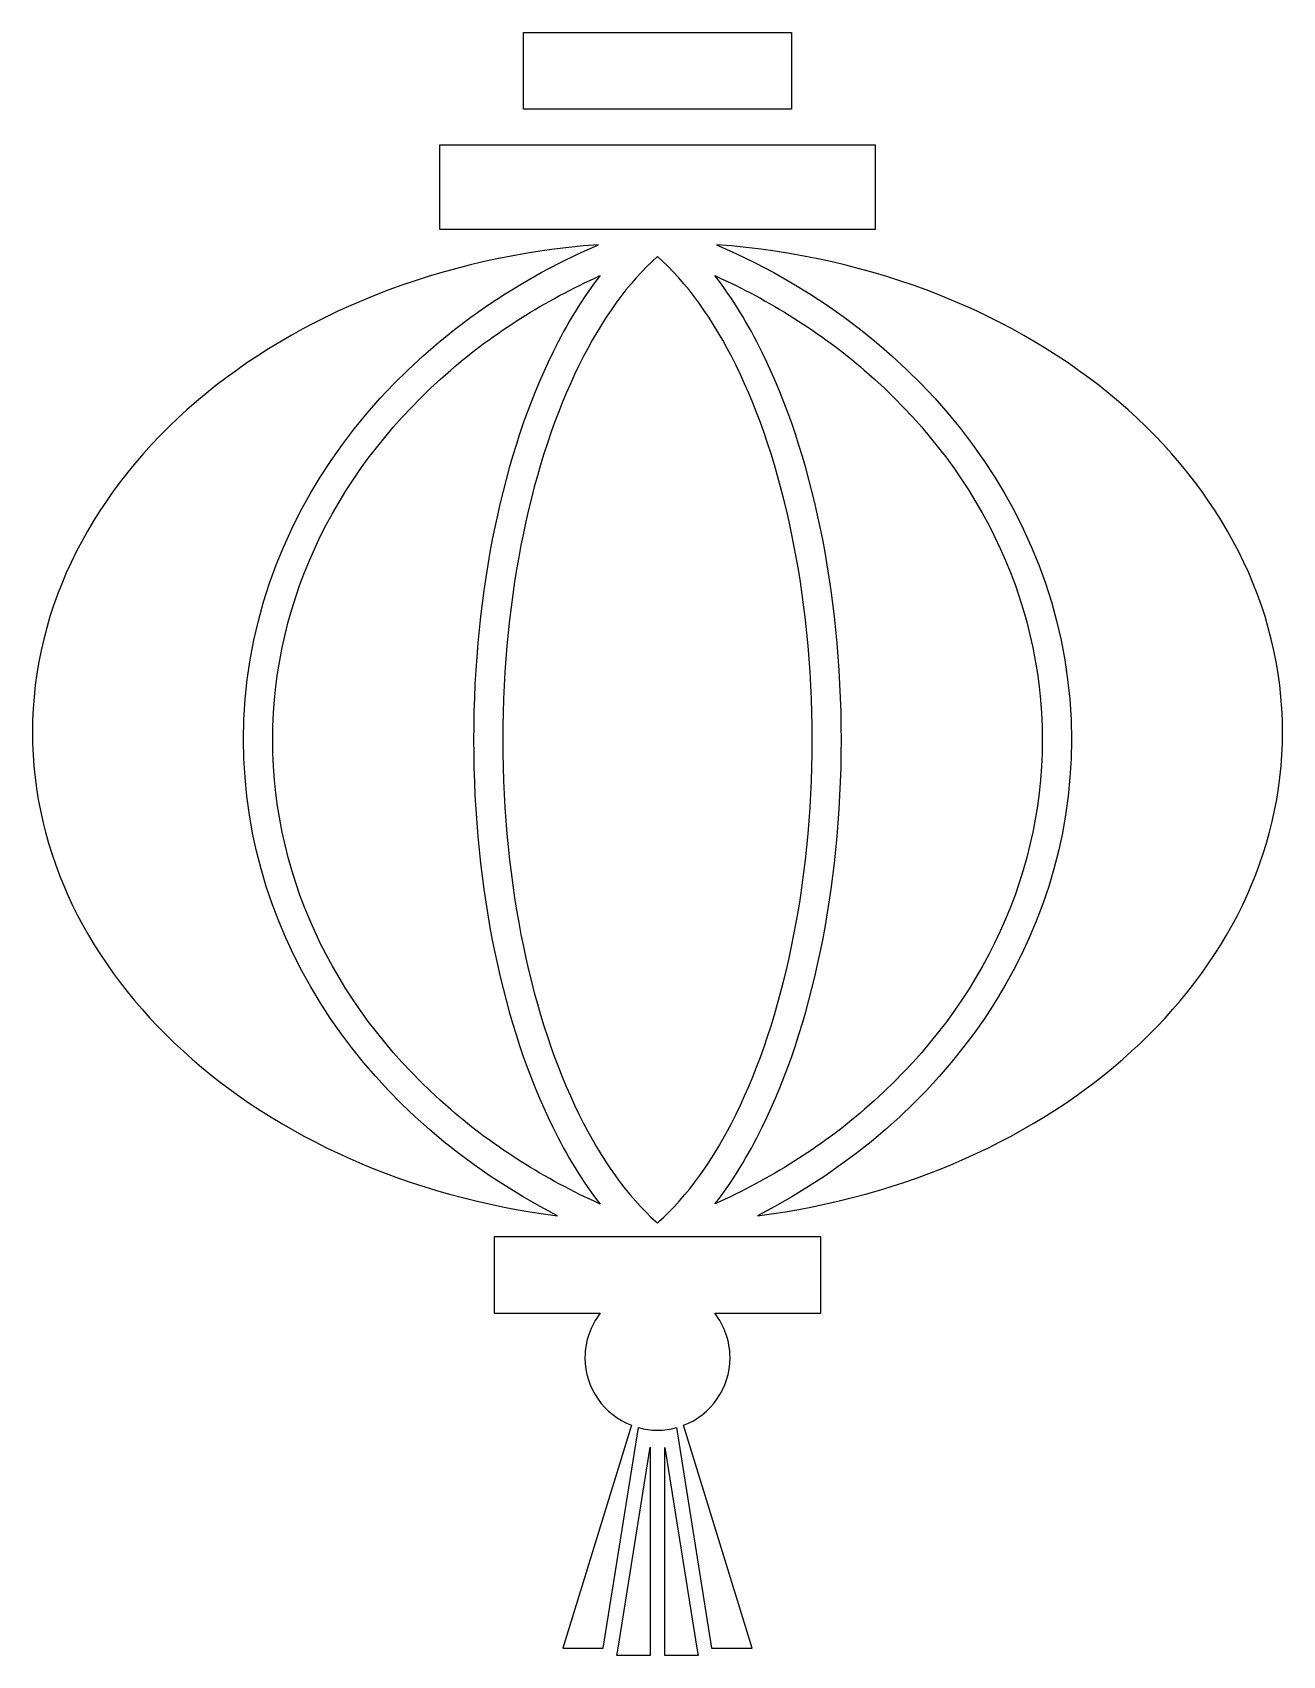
# Model space of a CAD drawing. Header units: centimetres. Extents: x -8.1 to 8.1, y -10.5 to 10.4.
import ezdxf

# ---------------------------------------------------------------- set-up
doc = ezdxf.new("R2010")
doc.units = ezdxf.units.CM
doc.header["$MEASUREMENT"] = 0
doc.layers.add('Layer 1', color=7, linetype='Continuous')

msp = doc.modelspace()

# ---------------------------------------------------------------- linework, layer by layer
at = {"layer": 'Layer 1'}
for points, knots in [([(1.72641, 10.44842), (1.72641, 10.44842), (-1.72649, 10.44842), (-1.72649, 10.44842), (-1.72649, 10.44842), (-1.72649, 10.44842), (-1.72649, 9.46065), (-1.72649, 9.46065), (-1.72649, 9.46065), (-1.72649, 9.46065), (1.72641, 9.46065), (1.72641, 9.46065), (1.72641, 9.46065), (1.72641, 9.46065), (1.72641, 10.44842), (1.72641, 10.44842), (1.72641, 10.44842), (1.72641, 10.44842), (1.72641, 10.44842), (1.72641, 10.44842)], [0, 0, 0, 0, 0.16666667, 0.16666667, 0.16666667, 0.16666667, 0.33333333, 0.33333333, 0.33333333, 0.33333333, 0.5, 0.5, 0.5, 0.5, 0.66666667, 0.66666667, 0.66666667, 0.66666667, 1, 1, 1, 1]), ([(2.80646, 8.99845), (2.80646, 8.99845), (-2.80599, 8.99845), (-2.80599, 8.99845), (-2.80599, 8.99845), (-2.80599, 8.99845), (-2.80599, 7.90694), (-2.80599, 7.90694), (-2.80599, 7.90694), (-2.80599, 7.90694), (2.80646, 7.90694), (2.80646, 7.90694), (2.80646, 7.90694), (2.80646, 7.90694), (2.80646, 8.99845), (2.80646, 8.99845), (2.80646, 8.99845), (2.80646, 8.99845), (2.80646, 8.99845), (2.80646, 8.99845)], [0, 0, 0, 0, 0.16666667, 0.16666667, 0.16666667, 0.16666667, 0.33333333, 0.33333333, 0.33333333, 0.33333333, 0.5, 0.5, 0.5, 0.5, 0.66666667, 0.66666667, 0.66666667, 0.66666667, 1, 1, 1, 1]), ([(-5.34003, 1.32363), (-5.33701, -1.30194), (-3.70797, -3.57574), (-1.29045, -4.81497), (-1.29045, -4.81497), (-5.12987, -4.33051), (-8.06207, -1.72405), (-8.06207, 1.42161), (-8.06207, 1.42161), (-8.06207, 4.70906), (-4.85715, 7.40995), (-0.76192, 7.71023), (-0.76192, 7.71023), (-3.46686, 6.54465), (-5.33699, 4.13554), (-5.34003, 1.32363), (-5.34003, 1.32363), (-5.34003, 1.32363), (-5.34003, 1.32363), (-5.34003, 1.32363)], [0, 0, 0, 0, 0.16666667, 0.16666667, 0.16666667, 0.16666667, 0.33333333, 0.33333333, 0.33333333, 0.33333333, 0.5, 0.5, 0.5, 0.5, 0.66666667, 0.66666667, 0.66666667, 0.66666667, 1, 1, 1, 1]), ([(-0.01614, -4.89611), (-0.38182, -4.56782), (-0.72234, -4.09802), (-1.01335, -3.5057), (-1.01335, -3.5057), (-1.61591, -2.28256), (-1.9954, -0.56967), (-1.99408, 1.32363), (-1.99408, 1.32363), (-1.9954, 3.21752), (-1.61591, 4.9295), (-1.01335, 6.15225), (-1.01335, 6.15225), (-0.71776, 6.75463), (-0.37237, 7.22818), (-0.00063, 7.55756), (-0.00063, 7.55756), (0.37317, 7.22818), (0.71771, 6.75463), (1.0127, 6.15225), (1.0127, 6.15225), (1.61513, 4.9295), (1.99422, 3.21752), (1.99422, 1.32363), (1.99422, 1.32363), (1.99422, -0.57026), (1.61512, -2.28256), (1.0127, -3.5057), (1.0127, -3.5057), (0.72182, -4.09802), (0.38154, -4.56782), (0.0149, -4.89611), (0.0149, -4.89611), (0.01003, -4.90098), (0.00569, -4.90643), (-0.00063, -4.91053), (-0.00063, -4.91053), (-0.00524, -4.90643), (-0.0096, -4.90098), (-0.01614, -4.89611)], [0, 0, 0, 0, 0.09090909, 0.09090909, 0.09090909, 0.09090909, 0.18181818, 0.18181818, 0.18181818, 0.18181818, 0.27272727, 0.27272727, 0.27272727, 0.27272727, 0.36363636, 0.36363636, 0.36363636, 0.36363636, 0.45454545, 0.45454545, 0.45454545, 0.45454545, 0.54545455, 0.54545455, 0.54545455, 0.54545455, 0.63636364, 0.63636364, 0.63636364, 0.63636364, 0.72727273, 0.72727273, 0.72727273, 0.72727273, 0.81818182, 0.81818182, 0.81818182, 0.81818182, 1, 1, 1, 1]), ([(0.76121, 7.71022), (4.85709, 7.40994), (8.06207, 4.70905), (8.06207, 1.4216), (8.06207, 1.4216), (8.06207, -1.72406), (5.12953, -4.33052), (1.28979, -4.815), (1.28979, -4.815), (3.70705, -3.57577), (5.33717, -1.30197), (5.33937, 1.3236), (5.33937, 1.3236), (5.33643, 4.13554), (3.46784, 6.54465), (0.76121, 7.71022), (0.76121, 7.71022), (0.76121, 7.71022), (0.76121, 7.71022), (0.76121, 7.71022)], [0, 0, 0, 0, 0.16666667, 0.16666667, 0.16666667, 0.16666667, 0.33333333, 0.33333333, 0.33333333, 0.33333333, 0.5, 0.5, 0.5, 0.5, 0.66666667, 0.66666667, 0.66666667, 0.66666667, 1, 1, 1, 1]), ([(-2.37215, 1.32363), (-2.3713, 3.26707), (-1.98588, 5.02803), (-1.35192, 6.31955), (-1.35192, 6.31955), (-1.16901, 6.68954), (-0.96497, 7.02287), (-0.74124, 7.31145), (-0.74124, 7.31145), (-1.45458, 6.9889), (-2.10488, 6.57792), (-2.66717, 6.09347), (-2.66717, 6.09347), (-4.09124, 4.86586), (-4.9628, 3.18157), (-4.9628, 1.32364), (-4.9628, 1.32364), (-4.9628, -0.53429), (-4.09126, -2.21807), (-2.66717, -3.44592), (-2.66717, -3.44592), (-2.10488, -3.93095), (-1.45458, -4.34251), (-0.74124, -4.66441), (-0.74124, -4.66441), (-0.96497, -4.37567), (-1.16904, -4.04282), (-1.35192, -3.67235), (-1.35192, -3.67235), (-1.98588, -2.38085), (-2.3713, -0.62029), (-2.37215, 1.32363), (-2.37215, 1.32363), (-2.37215, 1.32363), (-2.37215, 1.32363), (-2.37215, 1.32363)], [0, 0, 0, 0, 0.1, 0.1, 0.1, 0.1, 0.2, 0.2, 0.2, 0.2, 0.3, 0.3, 0.3, 0.3, 0.4, 0.4, 0.4, 0.4, 0.5, 0.5, 0.5, 0.5, 0.6, 0.6, 0.6, 0.6, 0.7, 0.7, 0.7, 0.7, 0.8, 0.8, 0.8, 0.8, 1, 1, 1, 1]), ([(4.96274, 1.32363), (4.96274, 3.18124), (4.09062, 4.86585), (2.66735, 6.09346), (2.66735, 6.09346), (2.10421, 6.57794), (1.45418, 6.98974), (0.7406, 7.31144), (0.7406, 7.31144), (0.96486, 7.02289), (1.16875, 6.68954), (1.35131, 6.31954), (1.35131, 6.31954), (1.9866, 5.02803), (2.37101, 3.26707), (2.37199, 1.32362), (2.37199, 1.32362), (2.37101, -0.6203), (1.98657, -2.38084), (1.35131, -3.67237), (1.35131, -3.67237), (1.16875, -4.04281), (0.96486, -4.37569), (0.74107, -4.66345), (0.74107, -4.66345), (1.4542, -4.34254), (2.1042, -3.93098), (2.66734, -3.44594), (2.66734, -3.44594), (4.09062, -2.21808), (4.96274, -0.5343), (4.96274, 1.32363), (4.96274, 1.32363), (4.96274, 1.32363), (4.96274, 1.32363), (4.96274, 1.32363)], [0, 0, 0, 0, 0.1, 0.1, 0.1, 0.1, 0.2, 0.2, 0.2, 0.2, 0.3, 0.3, 0.3, 0.3, 0.4, 0.4, 0.4, 0.4, 0.5, 0.5, 0.5, 0.5, 0.6, 0.6, 0.6, 0.6, 0.7, 0.7, 0.7, 0.7, 0.8, 0.8, 0.8, 0.8, 1, 1, 1, 1]), ([(-2.1051, -6.07444), (-2.1051, -6.07444), (-2.1051, -5.08749), (-2.1051, -5.08749), (-2.1051, -5.08749), (-2.1051, -5.08749), (2.10529, -5.08749), (2.10529, -5.08749), (2.10529, -5.08749), (2.10529, -5.08749), (2.10529, -6.07444), (2.10529, -6.07444), (2.10529, -6.07444), (2.10529, -6.07444), (0.73972, -6.07444), (0.73972, -6.07444), (0.73972, -6.07444), (0.86196, -6.23279), (0.93543, -6.43097), (0.93543, -6.64681), (0.93543, -6.64681), (0.93543, -7.04503), (0.68664, -7.38423), (0.3361, -7.51922), (0.3361, -7.51922), (0.3361, -7.51922), (1.21928, -10.39402), (1.21928, -10.39402), (1.21928, -10.39402), (1.21928, -10.39402), (0.69863, -10.39402), (0.69863, -10.39402), (0.69863, -10.39402), (0.69863, -10.39402), (0.2441, -7.54917), (0.2441, -7.54917), (0.2441, -7.54917), (0.16615, -7.5701), (0.08456, -7.58232), (-0.00011, -7.58232), (-0.00011, -7.58232), (-0.08501, -7.58232), (-0.16701, -7.56981), (-0.24535, -7.54853), (-0.24535, -7.54853), (-0.24535, -7.54853), (-0.699, -10.39402), (-0.699, -10.39402), (-0.699, -10.39402), (-0.699, -10.39402), (-1.21912, -10.39402), (-1.21912, -10.39402), (-1.21912, -10.39402), (-1.21912, -10.39402), (-0.33615, -7.51887), (-0.33615, -7.51887), (-0.33615, -7.51887), (-0.68619, -7.38364), (-0.93548, -7.04445), (-0.93548, -6.6468), (-0.93548, -6.6468), (-0.93548, -6.43095), (-0.86177, -6.23278), (-0.73929, -6.07443), (-0.73929, -6.07443), (-0.73929, -6.07443), (-2.1051, -6.07444), (-2.1051, -6.07444), (-2.1051, -6.07444), (-2.1051, -6.07444), (-2.1051, -6.07444), (-2.1051, -6.07444)], [0, 0, 0, 0, 0.05263158, 0.05263158, 0.05263158, 0.05263158, 0.10526316, 0.10526316, 0.10526316, 0.10526316, 0.15789474, 0.15789474, 0.15789474, 0.15789474, 0.21052632, 0.21052632, 0.21052632, 0.21052632, 0.26315789, 0.26315789, 0.26315789, 0.26315789, 0.31578947, 0.31578947, 0.31578947, 0.31578947, 0.36842105, 0.36842105, 0.36842105, 0.36842105, 0.42105263, 0.42105263, 0.42105263, 0.42105263, 0.47368421, 0.47368421, 0.47368421, 0.47368421, 0.52631579, 0.52631579, 0.52631579, 0.52631579, 0.57894737, 0.57894737, 0.57894737, 0.57894737, 0.63157895, 0.63157895, 0.63157895, 0.63157895, 0.68421053, 0.68421053, 0.68421053, 0.68421053, 0.73684211, 0.73684211, 0.73684211, 0.73684211, 0.78947368, 0.78947368, 0.78947368, 0.78947368, 0.84210526, 0.84210526, 0.84210526, 0.84210526, 0.89473684, 0.89473684, 0.89473684, 0.89473684, 1, 1, 1, 1]), ([(-0.52348, -10.48898), (-0.52348, -10.48898), (-0.09509, -10.48898), (-0.09509, -10.48898), (-0.09509, -10.48898), (-0.09509, -10.48898), (-0.09509, -10.39399), (-0.09509, -10.39399), (-0.09509, -10.39399), (-0.09509, -10.39399), (-0.09509, -7.80248), (-0.09509, -7.80248), (-0.09509, -7.80248), (-0.09509, -7.80248), (-0.50845, -10.39399), (-0.50845, -10.39399), (-0.50845, -10.39399), (-0.50845, -10.39399), (-0.52348, -10.48898), (-0.52348, -10.48898), (-0.52348, -10.48898), (-0.52348, -10.48898), (-0.52348, -10.48898), (-0.52348, -10.48898)], [0, 0, 0, 0, 0.14285714, 0.14285714, 0.14285714, 0.14285714, 0.28571429, 0.28571429, 0.28571429, 0.28571429, 0.42857143, 0.42857143, 0.42857143, 0.42857143, 0.57142857, 0.57142857, 0.57142857, 0.57142857, 0.71428571, 0.71428571, 0.71428571, 0.71428571, 1, 1, 1, 1]), ([(0.09438, -7.80441), (0.09438, -7.80441), (0.09438, -10.39399), (0.09438, -10.39399), (0.09438, -10.39399), (0.09438, -10.39399), (0.09438, -10.48898), (0.09438, -10.48898), (0.09438, -10.48898), (0.09438, -10.48898), (0.52274, -10.48731), (0.52274, -10.48731), (0.52274, -10.48731), (0.52274, -10.48731), (0.50726, -10.39399), (0.50726, -10.39399), (0.50726, -10.39399), (0.50726, -10.39399), (0.09438, -7.80441), (0.09438, -7.80441), (0.09438, -7.80441), (0.09438, -7.80441), (0.09438, -7.80441), (0.09438, -7.80441)], [0, 0, 0, 0, 0.14285714, 0.14285714, 0.14285714, 0.14285714, 0.28571429, 0.28571429, 0.28571429, 0.28571429, 0.42857143, 0.42857143, 0.42857143, 0.42857143, 0.57142857, 0.57142857, 0.57142857, 0.57142857, 0.71428571, 0.71428571, 0.71428571, 0.71428571, 1, 1, 1, 1])]:
    msp.add_open_spline(points, degree=3, knots=knots, dxfattribs=at)

doc.saveas('drawing.dxf')
